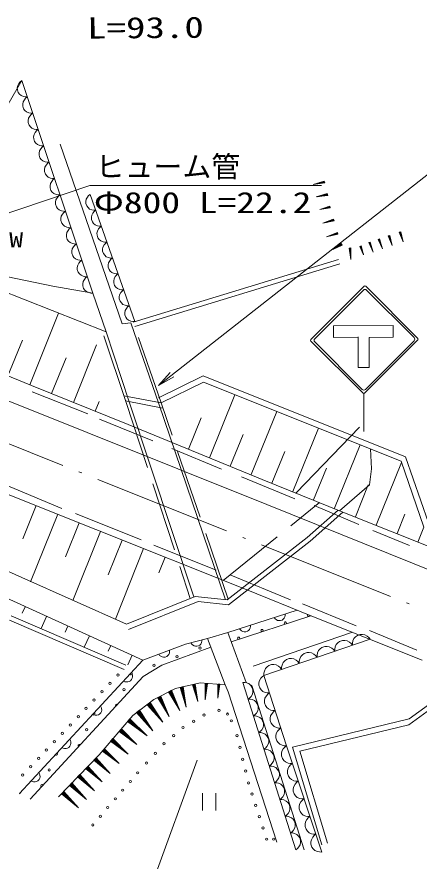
# Model space of a CAD drawing. Units: millimetres, scale not verified. Extents: x -2145 to 637855, y -94315 to 265685.
# Drawn here: x 383381 to 418158, y 153838 to 226884 of the extents above; entities that cross this region are included whole.
import ezdxf
from ezdxf.enums import TextEntityAlignment as Align

# ---------------------------------------------------------------- set-up
doc = ezdxf.new("R2010")
doc.units = ezdxf.units.MM
doc.header["$LTSCALE"] = 1000
doc.linetypes.add('DASHED', pattern=[7.5, 6, -1.5])
doc.linetypes.add('LONG_DASHED_DOTTED', pattern=[15.25, 12, -1.5, 0.25, -1.5])
for name, color, linetype, lineweight in [('S-BGD', 7, 'Continuous', 13), ('S-BGD-HTXT', 6, 'Continuous', 13), ('S-BMK', 2, 'LONG_DASHED_DOTTED', 13)]:
    doc.layers.add(name, color=color, linetype=linetype, lineweight=lineweight)
doc.styles.add('ＭＳ ゴシック', font='')
doc.styles.get('ＭＳ ゴシック').set_extended_font_data('MS Gothic')

# ---------------------------------------------------------------- blocks, each defined once
blk = doc.blocks.new('open_arrow')
at = {"color": 0, "linetype": 'Continuous', "lineweight": -2}
blk.add_lwpolyline([(7.5, 1.25), (0, 0), (7.5, -1.25)], dxfattribs=at)
blk = doc.blocks.new('BUHIN264')
at = {"color": 7, "linetype": 'Continuous', "lineweight": 13}
blk.add_lwpolyline([(476, 154), (473, 32), (446, -79), (389, -213), (303, -304), (202, -373), (55, -421), (-68, -424), (-191, -401), (-318, -326), (-405, -252), (-476, -154)], dxfattribs=at)
blk = doc.blocks.new('BUHIN265')
at = {"color": 7, "linetype": 'Continuous', "lineweight": 13}
blk.add_lwpolyline([(340, 367), (397, 259), (428, 149), (444, 5), (413, -117), (359, -227), (254, -341), (148, -403), (29, -443), (-118, -440), (-230, -418), (-340, -367)], dxfattribs=at)
blk = doc.blocks.new('BUHIN274')
at = {"color": 7, "linetype": 'Continuous', "lineweight": 13}
blk.add_lwpolyline([(-255, 766), (-412, 650), (-531, 509), (-649, 303), (-685, 104), (-683, -95), (-604, -333), (-487, -494), (-339, -632), (-121, -725), (58, -763), (255, -766)], dxfattribs=at)
blk = doc.blocks.new('BUHIN275')
at = {"color": 7, "linetype": 'Continuous', "lineweight": 13}
blk.add_lwpolyline([(-244, 762), (-401, 648), (-520, 509), (-640, 307), (-678, 110), (-678, -87), (-602, -323), (-488, -484), (-342, -622), (-127, -717), (49, -757), (244, -762)], dxfattribs=at)
blk = doc.blocks.new('BUHIN276')
at = {"color": 7, "linetype": 'Continuous', "lineweight": 13}
blk.add_lwpolyline([(765, 260), (648, 416), (505, 534), (299, 652), (100, 687), (-100, 683), (-337, 602), (-497, 484), (-634, 335), (-726, 116), (-764, -63), (-765, -260)], dxfattribs=at)
blk = doc.blocks.new('BUHIN277')
at = {"color": 7, "linetype": 'Continuous', "lineweight": 13}
blk.add_lwpolyline([(229, -724), (379, -617), (492, -485), (607, -294), (643, -107), (644, 80), (572, 305), (464, 458), (327, 589), (123, 680), (-44, 719), (-229, 724)], dxfattribs=at)
blk = doc.blocks.new('BUHIN279')
at = {"color": 7, "linetype": 'Continuous', "lineweight": 13}
blk.add_lwpolyline([(-240, 688), (-380, 581), (-486, 451), (-590, 264), (-620, 84), (-615, -95), (-540, -308), (-432, -452), (-297, -575), (-99, -656), (63, -688), (240, -688)], dxfattribs=at)
blk = doc.blocks.new('BUHIN280')
at = {"color": 7, "linetype": 'Continuous', "lineweight": 13}
blk.add_lwpolyline([(-236, 707), (-381, 600), (-490, 469), (-600, 279), (-633, 95), (-630, -88), (-557, -308), (-449, -456), (-312, -583), (-111, -669), (54, -705), (236, -707)], dxfattribs=at)
blk = doc.blocks.new('BUHIN293')
at = {"color": 7, "linetype": 'Continuous', "lineweight": 13}
blk.add_circle((0, 0), 99.5, dxfattribs=at)
blk = doc.blocks.new('BUHIN294')
at = {"color": 7, "linetype": 'Continuous', "lineweight": 13}
blk.add_circle((0, 0), 99.5, dxfattribs=at)
blk = doc.blocks.new('BUHIN295')
at = {"color": 7, "linetype": 'Continuous', "lineweight": 13}
blk.add_circle((0, 0), 99.5, dxfattribs=at)
blk = doc.blocks.new('BUHIN300')
at = {"color": 7, "linetype": 'Continuous', "lineweight": 13}
blk.add_circle((0, 0), 99.5, dxfattribs=at)
blk = doc.blocks.new('BUHIN301')
at = {"color": 7, "linetype": 'Continuous', "lineweight": 13}
blk.add_circle((0, 0), 99.5, dxfattribs=at)
blk = doc.blocks.new('BUHIN302')
at = {"color": 7, "linetype": 'Continuous', "lineweight": 13}
blk.add_circle((0, 0), 99.5, dxfattribs=at)
blk = doc.blocks.new('BUHIN303')
at = {"color": 7, "linetype": 'Continuous', "lineweight": 13}
blk.add_circle((0, 0), 99.5, dxfattribs=at)
blk = doc.blocks.new('BUHIN304')
at = {"color": 7, "linetype": 'Continuous', "lineweight": 13}
blk.add_circle((0, 0), 99.5, dxfattribs=at)
blk = doc.blocks.new('BUHIN305')
at = {"color": 7, "linetype": 'Continuous', "lineweight": 13}
for p, q in [((471, 105), (-393, -88)), ((-175, -19), (467, 125)), ((-166, -58), (475, 86)), ((462, 144), (50, 52)), ((479, 71), (66, -21)), ((268, 121), (458, 164)), ((293, 7), (483, 49))]:
    blk.add_line(p, q, dxfattribs=at)
blk.add_lwpolyline([(471, 185), (-488, -109), (505, 33)], close=True, dxfattribs=at)
blk = doc.blocks.new('BUHIN307')
at = {"color": 7, "linetype": 'Continuous', "lineweight": 13}
for p, q in [((462, 139), (-385, -116)), ((-173, -31), (456, 158)), ((-162, -70), (468, 120)), ((450, 178), (46, 56)), ((472, 106), (68, -16)), ((258, 140), (445, 197)), ((292, 28), (479, 84))]:
    blk.add_line(p, q, dxfattribs=at)
blk.add_lwpolyline([(456, 218), (-479, -144), (501, 70)], close=True, dxfattribs=at)
blk = doc.blocks.new('BUHIN311')
at = {"color": 7, "linetype": 'Continuous', "lineweight": 13}
for p, q in [((-140, 224), (-201, 389)), ((-184, 395), (-52, 38)), ((38, -154), (-167, 401)), ((-150, 407), (125, -340)), ((71, -142), (-133, 414)), ((-121, 418), (11, 62)), ((-41, 261), (-102, 425))]:
    blk.add_line(p, q, dxfattribs=at)
blk.add_lwpolyline([(-221, 398), (156, -422), (-90, 446)], close=True, dxfattribs=at)
blk = doc.blocks.new('BUHIN312')
at = {"color": 7, "linetype": 'Continuous', "lineweight": 13}
for p, q in [((-130, 230), (-183, 398)), ((-165, 403), (-51, 41)), ((30, -156), (-148, 409)), ((-131, 414), (109, -345)), ((65, -145), (-114, 419)), ((-101, 423), (14, 61)), ((-29, 262), (-82, 430))]:
    blk.add_line(p, q, dxfattribs=at)
blk.add_lwpolyline([(-202, 408), (136, -429), (-69, 450)], close=True, dxfattribs=at)
blk = doc.blocks.new('BUHIN348')
at = {"color": 7, "linetype": 'Continuous', "lineweight": 13}
for p, q in [((-473, 296), (-740, 553)), ((-714, 580), (-135, 24)), ((213, -258), (-687, 608)), ((-661, 635), (551, -530)), ((266, -203), (-635, 663)), ((-615, 683), (-36, 127)), ((-318, 457), (-585, 714))]:
    blk.add_line(p, q, dxfattribs=at)
blk.add_lwpolyline([(-787, 552), (685, -658), (-583, 764)], close=True, dxfattribs=at)
blk = doc.blocks.new('BUHIN349')
at = {"color": 7, "linetype": 'Continuous', "lineweight": 13}
for p, q in [((-448, 281), (-701, 524)), ((-676, 550), (-128, 23)), ((202, -244), (-651, 576)), ((-626, 602), (522, -502)), ((252, -192), (-601, 628)), ((-583, 647), (-34, 120)), ((-301, 433), (-555, 676))]:
    blk.add_line(p, q, dxfattribs=at)
blk.add_lwpolyline([(-746, 523), (649, -624), (-552, 724)], close=True, dxfattribs=at)
blk = doc.blocks.new('BUHIN351')
at = {"color": 7, "linetype": 'Continuous', "lineweight": 13}
for p, q in [((-489, 269), (-770, 511)), ((-745, 539), (-136, 17)), ((228, -245), (-720, 568)), ((-696, 597), (580, -498)), ((277, -188), (-671, 626)), ((-652, 648), (-43, 125)), ((-343, 439), (-624, 680))]:
    blk.add_line(p, q, dxfattribs=at)
blk.add_lwpolyline([(-817, 507), (721, -619), (-625, 730)], close=True, dxfattribs=at)
blk = doc.blocks.new('BUHIN355')
at = {"color": 7, "linetype": 'Continuous', "lineweight": 13}
for p, q in [((-352, 433), (-521, 763)), ((-487, 780), (-120, 67)), ((118, -313), (-454, 798)), ((-420, 815), (350, -680)), ((186, -278), (-386, 832)), ((-361, 845), (7, 132)), ((-153, 536), (-323, 865))]:
    blk.add_line(p, q, dxfattribs=at)
blk.add_lwpolyline([(-566, 777), (435, -845), (-304, 912)], close=True, dxfattribs=at)
blk = doc.blocks.new('BUHIN252')
at = {"color": 7, "linetype": 'Continuous', "lineweight": 13}
for p, q in [((-578, 750), (-578, -750)), ((574, -750), (574, 750))]:
    blk.add_line(p, q, dxfattribs=at)

msp = doc.modelspace()

# ---------------------------------------------------------------- linework, layer by layer
at = {"layer": 'S-BGD'}
for p, q in [((379457, 213921), (383813, 221370)), ((389944, 202990), (383813, 221370)), ((387110, 215871), (392479, 200332)), ((393571, 200520), (389726, 211523)), ((410432, 210421), (409654, 210248)), ((409850, 210310), (410428, 210439)), ((409858, 210275), (410436, 210404)), ((410424, 210457), (410053, 210374)), ((410439, 210391), (410067, 210308)), ((410249, 210436), (410420, 210474)), ((410272, 210333), (410443, 210371)), ((411459, 207197), (410766, 206805)), ((410935, 206921), (411450, 207212)), ((410953, 206890), (411468, 207181)), ((411441, 207228), (411110, 207041)), ((411474, 207169), (411143, 206982)), ((411280, 207157), (411432, 207244)), ((411332, 207065), (411484, 207152)), ((412141, 206672), (412128, 206867)), ((412148, 206868), (412176, 206446)), ((412211, 206213), (412168, 206869)), ((412188, 206870), (412245, 205987)), ((412251, 206216), (412208, 206872)), ((412223, 206873), (412250, 206451)), ((412258, 206680), (412246, 206874)), ((413100, 206864), (413046, 207010)), ((413061, 207016), (413178, 206699)), ((413258, 206528), (413076, 207021)), ((413091, 207027), (413336, 206363)), ((413288, 206539), (413106, 207033)), ((413117, 207037), (413234, 206720)), ((413188, 206897), (413134, 207043)), ((386494, 203586), (376069, 205745)), ((393436, 200479), (411200, 205890)), ((411317, 205507), (393566, 200100)), ((377824, 204895), (391114, 199624)), ((389944, 202990), (386494, 203586)), ((408805, 198969), (413407, 203571)), ((409131, 199040), (413336, 203246)), ((413549, 203571), (418051, 199069)), ((413619, 203246), (417725, 199140)), ((391114, 199624), (389944, 202990)), ((384492, 195053), (386992, 201248)), ((392479, 200332), (393224, 200419)), ((393224, 200419), (395656, 193411)), ((410751, 200155), (415903, 200175)), ((410755, 199156), (410751, 200155)), ((415907, 199176), (415903, 200175)), ((384636, 195001), (373383, 199534)), ((391114, 199624), (393089, 193583)), ((382605, 195814), (383852, 198904)), ((413308, 194326), (408805, 198828)), ((409131, 198757), (413237, 194651)), ((412889, 199164), (410755, 199156)), ((412899, 196555), (412889, 199187)), ((418051, 198928), (413449, 194326)), ((417725, 198857), (413520, 194651)), ((413842, 199145), (415907, 199176)), ((413852, 196558), (413842, 199145)), ((388265, 193530), (390277, 198515)), ((386379, 194291), (387632, 197398)), ((412899, 196555), (413852, 196558)), ((395626, 193928), (399501, 195813)), ((399501, 195813), (416995, 188828)), ((378955, 195132), (404987, 184689)), ((399521, 195267), (395845, 193478)), ((416598, 188448), (399521, 195267)), ((393005, 191615), (384636, 195001)), ((384701, 194438), (389512, 192527)), ((390152, 192769), (390487, 193600)), ((392639, 194096), (395845, 193478)), ((395990, 193043), (392785, 193660)), ((393089, 193583), (398676, 176692)), ((400029, 188745), (402233, 194184)), ((413377, 194296), (413377, 191022)), ((395656, 193411), (401412, 176453)), ((398227, 189475), (399327, 192190)), ((403634, 187284), (405846, 192742)), ((390519, 192084), (395143, 190193)), ((404578, 186861), (393005, 191615)), ((413012, 191391), (407516, 185698)), ((401831, 188014), (402935, 190739)), ((407238, 185823), (409458, 191299)), ((396789, 189529), (401084, 187765)), ((405436, 186553), (406544, 189287)), ((410843, 184362), (413070, 189857)), ((414031, 187766), (413956, 189503)), ((374494, 188822), (390193, 182521)), ((416995, 188828), (418978, 183116)), ((409041, 185092), (410152, 187835)), ((413861, 186406), (414031, 187766)), ((414448, 182901), (416643, 188317)), ((418580, 182738), (416598, 188448)), ((402794, 187077), (407413, 185185)), ((387271, 184346), (382242, 186453)), ((411570, 184040), (404578, 186861)), ((411279, 184158), (413861, 186406)), ((412646, 183632), (413761, 186384)), ((385048, 184598), (383892, 181711)), ((404987, 184689), (422528, 177606)), ((408482, 181840), (411151, 184209)), ((409084, 184595), (412947, 182969)), ((386907, 183853), (384567, 178013)), ((394126, 181642), (388451, 183919)), ((408738, 181533), (411565, 184042)), ((421369, 180098), (411570, 184040)), ((416250, 182171), (416931, 183850)), ((388765, 183109), (387582, 180155)), ((418053, 181440), (418579, 182740)), ((390624, 182365), (388231, 176390)), ((390193, 182521), (403213, 177337)), ((414151, 182453), (417315, 181151)), ((376237, 181747), (383803, 178368)), ((392483, 181620), (391273, 178599)), ((400616, 179026), (395213, 181167)), ((401554, 176437), (408482, 181840)), ((401672, 176022), (408738, 181533)), ((394342, 180876), (391895, 174767)), ((396200, 180131), (395656, 178773)), ((383803, 178368), (392846, 174345)), ((407038, 176443), (401873, 178584)), ((379624, 177912), (394280, 171223)), ((403213, 177337), (408873, 175040)), ((392846, 174345), (398797, 176740)), ((399064, 176309), (393033, 173882)), ((398797, 176740), (401554, 176437)), ((399064, 176309), (401672, 176022)), ((412718, 174201), (408063, 176103)), ((384086, 175838), (383842, 175299)), ((401609, 173611), (407612, 175552)), ((407612, 175552), (408796, 175072)), ((392653, 170414), (382739, 174695)), ((382889, 175066), (392812, 170781)), ((385939, 174999), (385466, 173953)), ((408796, 175072), (401902, 172823)), ((408873, 175040), (418427, 171235)), ((387792, 174160), (387563, 173653)), ((389646, 173321), (389202, 172340)), ((399865, 173103), (401609, 173611)), ((401609, 173611), (403212, 169291)), ((412404, 173634), (403809, 170704)), ((417951, 172094), (413873, 173793)), ((391499, 172482), (391285, 172008)), ((394280, 171223), (397956, 172596)), ((397956, 172596), (399865, 173103)), ((401383, 169096), (399865, 173103)), ((399865, 173103), (400152, 172347)), ((404740, 169911), (413922, 173029)), ((417312, 166146), (425933, 172514)), ((400152, 172347), (395904, 170793)), ((426176, 172197), (417278, 165623)), ((383604, 159692), (394280, 171223)), ((393353, 171643), (392987, 170834)), ((395904, 170793), (394294, 169799)), ((394294, 169799), (384529, 159212)), ((406692, 163817), (404740, 169911)), ((395210, 167816), (397088, 168784)), ((397088, 168784), (399221, 169267)), ((397601, 168505), (397523, 168848)), ((397558, 168856), (397726, 168114)), ((397855, 167709), (397593, 168864)), ((397628, 168872), (397981, 167318)), ((397925, 167725), (397664, 168880)), ((397690, 168885), (397858, 168144)), ((397807, 168552), (397729, 168894)), ((398676, 168792), (398611, 169078)), ((398640, 169084), (398780, 168466)), ((398887, 168129), (398669, 169091)), ((398699, 169098), (398992, 167803)), ((398946, 168142), (398728, 169104)), ((398750, 169109), (398890, 168491)), ((398847, 168831), (398783, 169117)), ((399221, 169267), (401383, 169096)), ((399652, 168910), (399674, 169183)), ((399702, 169180), (399655, 168591)), ((399657, 168260), (399730, 169178)), ((399758, 169176), (399660, 167941)), ((399713, 168256), (399785, 169174)), ((399806, 169172), (399760, 168582)), ((399816, 168897), (399838, 169170)), ((400751, 168898), (400769, 169131)), ((400793, 169129), (400753, 168624)), ((400755, 168341), (400817, 169128)), ((400841, 169126), (400758, 168067)), ((400803, 168337), (400865, 169124)), ((400883, 169122), (400843, 168617)), ((400892, 168887), (400910, 169120)), ((401383, 169096), (401656, 168481)), ((407493, 154828), (402907, 169304)), ((403681, 169028), (403212, 169291)), ((408211, 154828), (403681, 169028)), ((401656, 168481), (405843, 155468)), ((393418, 166451), (395210, 167816)), ((394936, 167050), (394699, 167360)), ((394731, 167384), (395243, 166712)), ((395560, 166362), (394763, 167408)), ((394795, 167433), (395867, 166025)), ((395623, 166411), (394826, 167457)), ((394850, 167475), (395362, 166803)), ((395123, 167192), (394886, 167502)), ((394036, 166362), (393788, 166688)), ((393821, 166713), (394359, 166008)), ((394691, 165641), (393854, 166739)), ((393888, 166764), (395014, 165286)), ((394758, 165691), (393921, 166790)), ((393946, 166809), (394484, 166103)), ((394232, 166512), (393984, 166837)), ((390488, 163038), (393418, 166451)), ((393294, 165651), (392984, 165917)), ((393011, 165949), (393684, 165371)), ((394086, 165082), (393038, 165981)), ((393066, 166013), (394476, 164802)), ((394141, 165145), (393093, 166045)), ((393113, 166069), (393787, 165491)), ((393455, 165838), (393144, 166104)), ((407208, 163704), (417312, 166146)), ((417278, 165623), (407839, 163342)), ((409747, 154624), (406692, 163817)), ((409751, 155239), (407208, 163704)), ((386990, 159397), (390488, 163038)), ((391082, 163127), (390815, 163356)), ((390839, 163383), (391416, 162888)), ((391760, 162640), (390862, 163410)), ((390886, 163438), (392095, 162400)), ((391807, 162694), (390909, 163465)), ((390927, 163486), (391504, 162990)), ((391220, 163288), (390953, 163516)), ((407839, 163342), (410230, 155383))]:
    msp.add_line(p, q, dxfattribs=at)
at = {"layer": 'S-BGD', "linetype": 'DASHED'}
for p, q in [((395845, 193478), (393436, 200479)), ((392806, 193598), (390732, 199775)), ((392806, 193598), (398368, 176567)), ((401653, 176514), (395845, 193478)), ((401221, 178130), (409542, 184858))]:
    msp.add_line(p, q, dxfattribs=at)
at = {"layer": 'S-BGD'}
for points in [[(410432, 210493), (409569, 210229), (410462, 210357)], [(411438, 207265), (410689, 206762), (411507, 207144)], [(412110, 206883), (412252, 205890), (412265, 206893)], [(413028, 207019), (413363, 206289), (413145, 207062)], [(397485, 168871), (398019, 167147), (397758, 168933)], [(398579, 169097), (399024, 167660), (398806, 169149)], [(399651, 169209), (399649, 167805), (399868, 169192)], [(400750, 169154), (400748, 167950), (400936, 169139)], [(394650, 167367), (395986, 165870), (394897, 167554)], [(393736, 166695), (395138, 165123), (393995, 166892)], [(392932, 165913), (394631, 164669), (393144, 166160)], [(390771, 163352), (392228, 162286), (390953, 163564)]]:
    msp.add_lwpolyline(points, close=True, dxfattribs=at)
for points in [[(399394, 172978), (399385, 172856), (399352, 172747), (399288, 172616), (399197, 172530), (399093, 172466), (398943, 172426), (398820, 172430), (398699, 172459), (398576, 172541), (398493, 172620), (398427, 172721)], [(396586, 172085), (396589, 171963), (396567, 171850), (396516, 171714), (396434, 171619), (396336, 171546), (396191, 171491), (396069, 171483), (395945, 171501), (395815, 171570), (395725, 171640), (395649, 171735)]]:
    msp.add_lwpolyline(points, dxfattribs=at)
for centre in [(399219, 172267), (397232, 171525), (395245, 170783), (392635, 168676), (399567, 166471), (400847, 166884), (401591, 166554), (401921, 165976), (389402, 165205), (386170, 161733)]:
    msp.add_circle(centre, 99.5, dxfattribs=at)
for centre, radius, start, end in [((413478, 203104), 200, 45, 135), ((413478, 203500), 100, 45, 135), ((408876, 198899), 100, 135, 225), ((409272, 198899), 200, 135, 225), ((417584, 198998), 200, 315, 45), ((417980, 198998), 100, 315, 45), ((413378, 194792), 200, 225, 315), ((413378, 194396), 100, 225, 315), ((408609, 175086), 99.5, 123.16835, 244.72236), ((408609, 175086), 99.5, 331.40334, 12.66894), ((404572, 173781), 99.5, 321.73167, 254.39402), ((406590, 174434), 99.5, 326.82315, 249.30254), ((402554, 173128), 99.5, 315.84332, 260.28238), ((393257, 170041), 99.5, 194.97866, 79.43399), ((392012, 167311), 99.5, 52.8019, 221.82546), ((390025, 166569), 99.5, 203.85355, 70.5591), ((388780, 163840), 99.5, 39.81079, 234.81658), ((386792, 163098), 99.5, 212.16606, 62.2466), ((385547, 160369), 99.5, 26.41027, 248.21709), ((383560, 159626), 99.5, 24.71079, 54.24876)]:
    msp.add_arc(centre, radius, start, end, dxfattribs=at)
at = {"layer": 'S-BGD-HTXT'}
for p, q in [((371122, 205997), (389700, 212299)), ((389700, 212299), (409721, 212299)), ((398962, 162567), (392043, 143482))]:
    msp.add_line(p, q, dxfattribs=at)
at = {"layer": 'S-BGD-HTXT', "color": 7}
msp.add_lwpolyline([(395618, 195000), (430687, 222506), (463601, 222506)], dxfattribs=at)
at = {"layer": 'S-BMK'}
msp.add_line((347900, 203865), (418236, 175713), dxfattribs=at)

# ---------------------------------------------------------------- block references
at = {"layer": 'S-BGD'}
for name, p in [('BUHIN280', (384049, 220663)), ('BUHIN280', (384520, 219249)), ('BUHIN280', (384992, 217835)), ('BUHIN280', (385464, 216422)), ('BUHIN280', (385935, 215008)), ('BUHIN280', (386407, 213594)), ('BUHIN280', (386878, 212180)), ('BUHIN305', (409488, 212490)), ('BUHIN280', (387350, 210766)), ('BUHIN279', (389966, 210835)), ('BUHIN305', (409748, 211409)), ('BUHIN280', (387821, 209352)), ('BUHIN279', (390447, 209460)), ('BUHIN307', (410308, 209173)), ('BUHIN280', (388293, 207938)), ('BUHIN279', (390927, 208084)), ('BUHIN307', (410632, 208011)), ('BUHIN312', (416633, 207842)), ('BUHIN311', (414833, 207237)), ('BUHIN312', (415688, 207530)), ('BUHIN280', (388765, 206525)), ('BUHIN279', (391408, 206709)), ('BUHIN311', (414029, 206951)), ('BUHIN279', (391889, 205333)), ('BUHIN280', (389236, 205111)), ('BUHIN279', (392369, 203958)), ('BUHIN280', (389708, 203697)), ('BUHIN279', (392850, 202583)), ('BUHIN279', (393331, 201207)), ('BUHIN264', (406111, 175067)), ('BUHIN264', (403110, 174096)), ('BUHIN276', (413156, 172769)), ('BUHIN276', (410096, 171730)), ('BUHIN276', (411626, 172250)), ('BUHIN276', (408565, 171210)), ('BUHIN276', (407035, 170690)), ('BUHIN276', (405505, 170171)), ('BUHIN304', (392111, 169930)), ('BUHIN265', (392945, 169782)), ('BUHIN275', (404984, 169149)), ('BUHIN304', (391425, 169209)), ('BUHIN277', (403137, 168580)), ('BUHIN304', (390739, 168488)), ('BUHIN355', (396123, 167198)), ('BUHIN355', (397047, 167710)), ('BUHIN275', (405472, 167626)), ('BUHIN304', (390053, 167767)), ('BUHIN277', (403595, 167133)), ('BUHIN304', (389367, 167046)), ('BUHIN265', (390276, 166899)), ('BUHIN275', (405960, 166102)), ('BUHIN304', (388681, 166325)), ('BUHIN300', (398659, 165935)), ('BUHIN277', (404054, 165685)), ('BUHIN304', (387995, 165604)), ('BUHIN351', (393037, 164555)), ('BUHIN300', (397751, 165398)), ('BUHIN275', (406448, 164579)), ('BUHIN304', (387309, 164884)), ('BUHIN265', (387607, 164016)), ('BUHIN351', (392291, 163714)), ('BUHIN301', (396925, 164696)), ('BUHIN295', (402416, 164696)), ('BUHIN277', (404512, 164238)), ('BUHIN304', (386623, 164163)), ('BUHIN301', (396099, 163994)), ('BUHIN295', (402664, 163674)), ('BUHIN274', (406946, 163051)), ('BUHIN304', (385937, 163442)), ('BUHIN302', (395343, 163155)), ('BUHIN277', (404971, 162790)), ('BUHIN304', (385251, 162721)), ('BUHIN349', (390792, 162046)), ('BUHIN302', (394586, 162315)), ('BUHIN295', (402912, 162652)), ('BUHIN274', (407455, 161519)), ('BUHIN304', (384565, 162000)), ('BUHIN265', (384938, 161133)), ('BUHIN349', (390101, 161309)), ('BUHIN302', (393829, 161476)), ('BUHIN295', (403159, 161630)), ('BUHIN277', (405430, 161342)), ('BUHIN304', (383879, 161279)), ('BUHIN348', (389410, 160572)), ('BUHIN303', (393182, 160726)), ('BUHIN294', (403407, 160609)), ('BUHIN274', (407965, 159987)), ('BUHIN348', (388719, 159836)), ('BUHIN303', (392535, 159976)), ('BUHIN277', (405888, 159895)), ('BUHIN348', (388028, 159099)), ('BUHIN303', (391888, 159226)), ('BUHIN252', (399998, 158962)), ('BUHIN294', (403721, 159634)), ('BUHIN303', (391242, 158476)), ('BUHIN294', (404035, 158660)), ('BUHIN277', (406347, 158447)), ('BUHIN274', (408474, 158454)), ('BUHIN303', (390595, 157725)), ('BUHIN294', (404348, 157686)), ('BUHIN303', (389948, 156975)), ('BUHIN277', (406805, 157000)), ('BUHIN274', (408983, 156922)), ('BUHIN294', (404662, 156711)), ('BUHIN293', (404976, 155737)), ('BUHIN293', (405595, 155737)), ('BUHIN277', (407264, 155552)), ('BUHIN274', (409492, 155390))]:
    msp.add_blockref(name, p, dxfattribs=at)
at = {"layer": 'S-BGD-HTXT', "color": 7, "xscale": 200, "yscale": 200, "rotation": 38.1}
msp.add_blockref('open_arrow', (395618, 195000), dxfattribs=at)

# ---------------------------------------------------------------- texts
at = {"layer": 'S-BGD', "style": 'ＭＳ ゴシック', "width": 1.35}
msp.add_text('W', height=1320, dxfattribs=at).set_placement((382713, 206536), align=Align.BOTTOM_LEFT)
at = {"layer": 'S-BGD-HTXT', "style": 'ＭＳ ゴシック', "width": 1.35}
msp.add_text('L=93.0', height=1833, rotation=0.4, dxfattribs=at).set_placement((389456, 224456), align=Align.BOTTOM_LEFT)
at = {"layer": 'S-BGD-HTXT', "style": 'ＭＳ ゴシック'}
msp.add_text('ヒューム管', height=1833, dxfattribs=at).set_placement((390191, 212462), align=Align.BOTTOM_LEFT)
at = {"layer": 'S-BGD-HTXT', "style": 'ＭＳ ゴシック', "width": 1.3}
msp.add_text('Φ800 L=22.2', height=1833, dxfattribs=at).set_placement((390027, 209352), align=Align.BOTTOM_LEFT)

doc.saveas('drawing.dxf')
